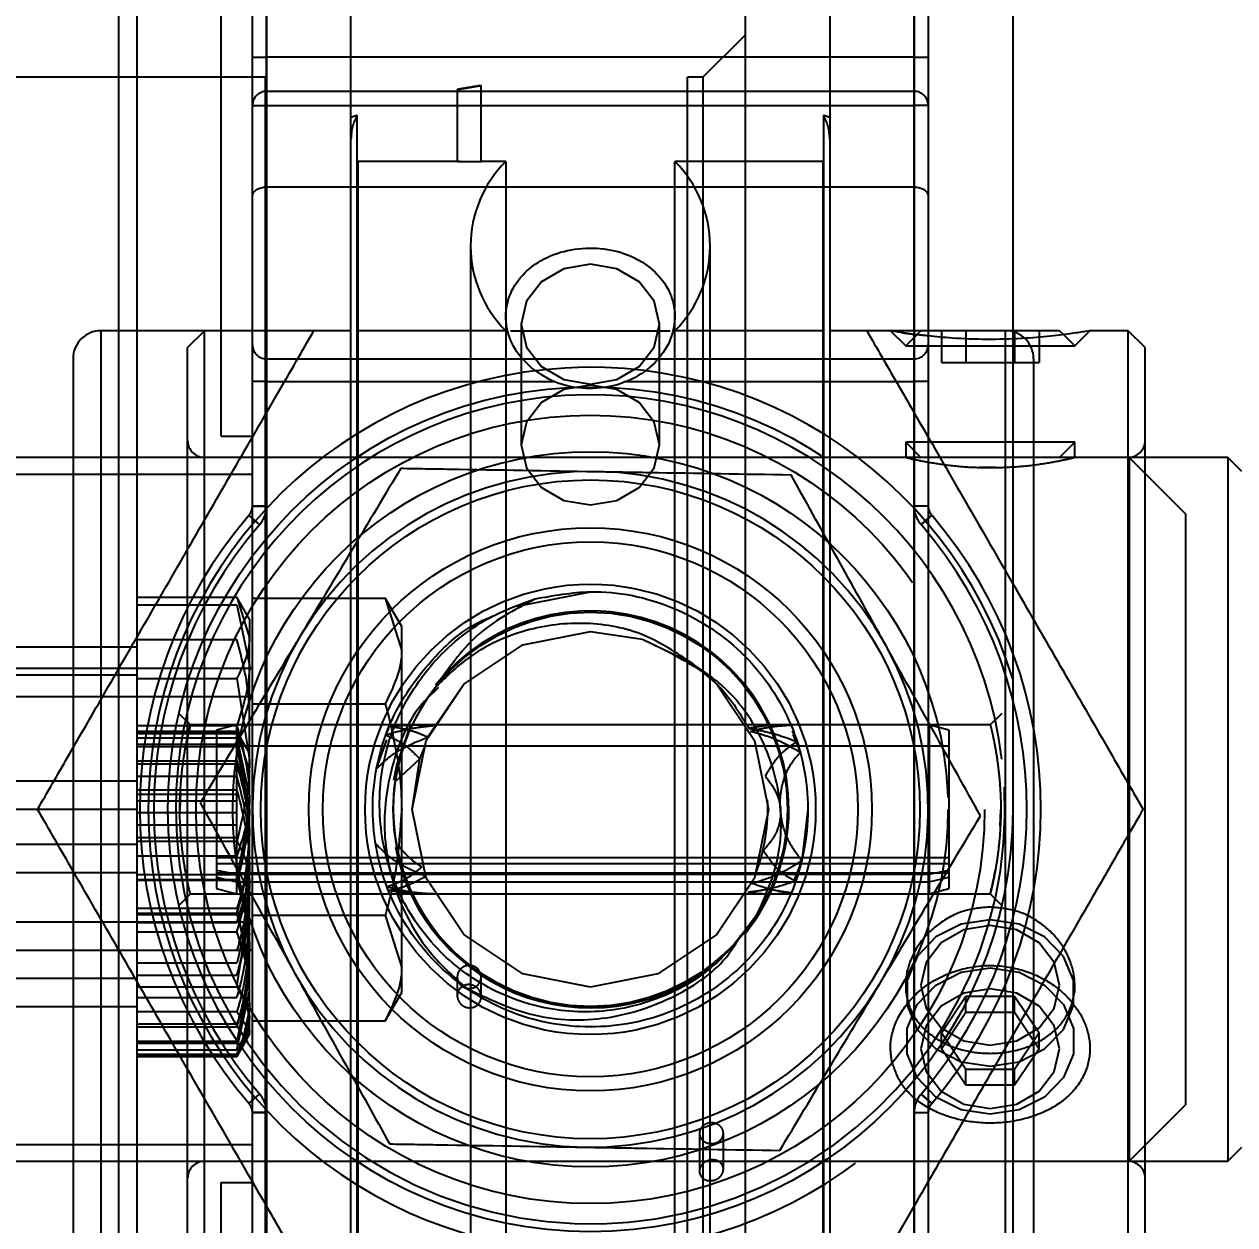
# Model space of a CAD drawing. Header units: metres. Extents: x 0 to 21025, y 0 to 14850.
# Drawn here: x 8889.91 to 8932.9, y 13169.93 to 13212.57 of the extents above; entities that cross this region are included whole.
import ezdxf

# ---------------------------------------------------------------- set-up
doc = ezdxf.new("R2010")
doc.units = ezdxf.units.M
doc.header["$LTSCALE"] = 25
doc.linetypes.add('HIDDEN2', pattern=[4.7625, 3.175, -1.5875])
for name, color, linetype in [('18_COTAS', 7, 'Continuous'), ('SL4', 4, 'Continuous'), ('ST1', 7, 'HIDDEN2')]:
    doc.layers.add(name, color=color, linetype=linetype)
doc.styles.add('ROMANS', font='ROMANS.SHX')
doc.dimstyles.new('25___1-25', dxfattribs={"dimscale": 25, "dimtxt": 2.5, "dimasz": 2, "dimexe": 1.5, "dimexo": 1, "dimgap": 0.5, "dimtad": 1, "dimzin": 12, "dimtxsty": 'ROMANS', "dimcen": 0, "dimclrd": 256, "dimclre": 256, "dimclrt": 3, "dimazin": 3, "dimtfac": 1, "dimtmove": 0, "dimatfit": 0, "dimfxl": 1, "dimlwd": -1, "dimlwe": -1, "dimarcsym": 0})

# ---------------------------------------------------------------- blocks, each defined once
blk = doc.blocks.new('*D14')
at = {"layer": '18_COTAS', "transparency": 16777216}
for p, q in [((8767.149, 13416.484), (9534.934, 13416.484)), ((9497.434, 11742.681), (9497.434, 13366.484)), ((8955.399, 11692.681), (9534.934, 11692.681))]:
    blk.add_line(p, q, dxfattribs=at)
for points in [[(9489.1, 13366.484), (9505.767, 13366.484), (9497.434, 13416.484)], [(9489.1, 11742.681), (9505.767, 11742.681), (9497.434, 11692.681)]]:
    blk.add_solid(points, dxfattribs=at)
at = {"layer": 'Defpoints', "color": 0, "transparency": 16777216}
for p in [(8742.149, 13416.484), (9497.434, 13416.484), (8930.399, 11692.681)]:
    blk.add_point(p, dxfattribs=at)
at = {"layer": '18_COTAS', "color": 3, "transparency": 16777216, "insert": (9447.731, 12554.582), "char_height": 62.5, "attachment_point": 5, "rotation": 90, "style": 'ROMANS'}
blk.add_mtext('1723,8', dxfattribs=at)

msp = doc.modelspace()

# ---------------------------------------------------------------- linework, layer by layer
at = {"layer": 'SL4'}
for p, q in [((8893.911, 13286.681), (8893.911, 13042.681)), ((8925.014, 13231.931), (8925.014, 13201.681)), ((8898.014, 13211.392), (8898.014, 13222.181)), ((8898.514, 13222.181), (8898.514, 13211.392)), ((8921.514, 13211.392), (8921.514, 13222.181)), ((8922.014, 13222.181), (8922.014, 13211.392)), ((8898.014, 13211.392), (8898.514, 13211.392)), ((8898.014, 13206.466), (8898.014, 13211.392)), ((8898.514, 13211.392), (8898.514, 13206.782)), ((8921.514, 13211.392), (8898.514, 13211.392)), ((8921.514, 13206.782), (8921.514, 13211.392)), ((8921.514, 13211.392), (8922.014, 13211.392)), ((8922.014, 13211.392), (8922.014, 13206.466)), ((8898.014, 13162.896), (8898.014, 13206.466)), ((8898.514, 13206.782), (8898.514, 13162.58)), ((8921.514, 13206.782), (8898.514, 13206.782)), ((8921.514, 13162.58), (8921.514, 13206.782)), ((8922.014, 13206.466), (8922.014, 13162.896)), ((8896.314, 13201.681), (8895.714, 13201.081)), ((8898.014, 13201.681), (8896.314, 13201.681)), ((8896.314, 13192.215), (8896.314, 13201.681)), ((8926.672, 13201.681), (8922.014, 13201.681)), ((8926.811, 13201.542), (8926.672, 13201.681)), ((8929.114, 13201.681), (8927.751, 13201.681)), ((8929.714, 13201.081), (8929.114, 13201.681)), ((8929.114, 13184.681), (8929.114, 13201.681)), ((8895.714, 13192.215), (8895.714, 13201.081)), ((8929.714, 13184.681), (8929.714, 13201.081)), ((8895.714, 13197.181), (8893.911, 13197.181)), ((8932.649, 13197.181), (8929.714, 13197.181)), ((8933.149, 13196.681), (8932.649, 13197.181)), ((8932.649, 13197.181), (8932.649, 13172.181)), ((8893.911, 13192.215), (8897.464, 13192.215)), ((8897.911, 13191.441), (8897.464, 13192.215)), ((8897.464, 13192.215), (8897.911, 13190.771)), ((8897.911, 13191.441), (8897.911, 13190.771)), ((8897.911, 13186.441), (8897.911, 13190.771)), ((8893.911, 13189.328), (8897.464, 13189.328)), ((8897.464, 13189.328), (8897.911, 13186.441)), ((8897.911, 13182.111), (8897.911, 13186.441)), ((8929.114, 13167.681), (8929.114, 13184.681)), ((8929.714, 13168.281), (8929.714, 13184.681)), ((8893.911, 13183.554), (8897.464, 13183.554)), ((8897.911, 13181.441), (8897.911, 13182.111)), ((8897.464, 13180.668), (8897.911, 13181.441)), ((8893.911, 13180.668), (8897.464, 13180.668)), ((8895.714, 13168.281), (8895.714, 13180.668)), ((8896.314, 13167.681), (8896.314, 13180.668)), ((8932.649, 13172.181), (8933.149, 13172.681)), ((8893.911, 13172.181), (8895.714, 13172.181)), ((8929.714, 13172.181), (8932.649, 13172.181))]:
    msp.add_line(p, q, dxfattribs=at)
at = {"layer": 'SL4', "flags": 128}
for points in [[(8898.014, 13206.466), (8898.023, 13206.528), (8898.052, 13206.587), (8898.098, 13206.642), (8898.16, 13206.69), (8898.236, 13206.729), (8898.322, 13206.758), (8898.416, 13206.776), (8898.514, 13206.782)], [(8921.514, 13206.782), (8921.611, 13206.776), (8921.705, 13206.758), (8921.791, 13206.729), (8921.867, 13206.69), (8921.929, 13206.642), (8921.975, 13206.587), (8922.004, 13206.528), (8922.014, 13206.466)], [(8912.472, 13201.911), (8912.285, 13202.725), (8911.752, 13203.416), (8910.954, 13203.878), (8910.014, 13204.04), (8909.073, 13203.878), (8908.275, 13203.416), (8907.742, 13202.725), (8907.555, 13201.911), (8907.742, 13201.096), (8908.275, 13200.405), (8909.073, 13199.943), (8910.014, 13199.781), (8910.954, 13199.943), (8911.752, 13200.405), (8912.285, 13201.096), (8912.472, 13201.911)]]:
    msp.add_lwpolyline(points, dxfattribs=at)
at = {"layer": 'SL4'}
for points, knots in [([(8907.921, 13200.363), (8908.151, 13200.201), (8908.646, 13199.852), (8909.604, 13199.602), (8910.647, 13199.631), (8911.633, 13199.976), (8912.423, 13200.589), (8912.916, 13201.376), (8913.068, 13202.222), (8912.889, 13203.028), (8912.413, 13203.728), (8911.681, 13204.267), (8910.75, 13204.592), (8909.713, 13204.653), (8908.693, 13204.429), (8907.828, 13203.935), (8907.232, 13203.232), (8906.97, 13202.413), (8907.049, 13201.582), (8907.392, 13200.872), (8907.762, 13200.516), (8907.921, 13200.363)], [0, 0, 0, 0, 0.047292, 0.102091, 0.158296, 0.214989, 0.271005, 0.325251, 0.37727, 0.427786, 0.478331, 0.530322, 0.584384, 0.640206, 0.696866, 0.753228, 0.808134, 0.860843, 0.911693, 0.962052, 1, 1, 1, 1]), ([(8927.751, 13201.681), (8927.753, 13201.681), (8927.812, 13201.691), (8927.609, 13201.656), (8927.151, 13201.583), (8926.362, 13201.48), (8925.319, 13201.391), (8924.098, 13201.358), (8922.914, 13201.401), (8922.288, 13201.468), (8922.014, 13201.497)], [0, 0, 0, 0, 0.002526, 0.130831, 0.258763, 0.395528, 0.545188, 0.705506, 0.870617, 1, 1, 1, 1]), ([(8897.911, 13190.771), (8897.911, 13190.737), (8897.904, 13190.25), (8897.676, 13189.772), (8897.464, 13189.328)], [0, 0, 0, 0, 0.070201, 1, 1, 1, 1]), ([(8897.911, 13186.441), (8897.911, 13186.373), (8897.904, 13185.398), (8897.676, 13184.443), (8897.464, 13183.554)], [0, 0, 0, 0, 0.070201, 1, 1, 1, 1]), ([(8897.464, 13183.554), (8897.647, 13183.189), (8897.885, 13182.713), (8897.906, 13182.224), (8897.911, 13182.111)], [0, 0, 0, 0, 0.768151, 1, 1, 1, 1]), ([(8897.911, 13182.111), (8897.855, 13181.726), (8897.783, 13181.237), (8897.52, 13180.767), (8897.464, 13180.668)], [0, 0, 0, 0, 0.788999, 1, 1, 1, 1])]:
    msp.add_open_spline(points, degree=3, knots=knots, dxfattribs=at)
at = {"layer": 'ST1'}
for p, q in [((8893.264, 13234.931), (8893.264, 13134.431)), ((8915.514, 13219.681), (8915.514, 13149.681)), ((8896.904, 13197.931), (8896.904, 13216.122)), ((8898.514, 13214.637), (8898.514, 13154.725)), ((8901.514, 13154.681), (8901.514, 13214.681)), ((8918.514, 13214.681), (8918.514, 13154.681)), ((8921.514, 13154.725), (8921.514, 13214.637)), ((8898.514, 13210.181), (8898.514, 13213.831)), ((8921.514, 13213.831), (8921.514, 13210.181)), ((8915.514, 13212.181), (8914.014, 13210.681)), ((8898.464, 13210.681), (8888.414, 13210.681)), ((8898.464, 13210.681), (8898.464, 13158.681)), ((8906.139, 13207.692), (8906.139, 13210.391)), ((8913.464, 13158.681), (8913.464, 13210.681)), ((8914.014, 13210.681), (8913.464, 13210.681)), ((8914.014, 13210.681), (8914.014, 13158.681)), ((8921.514, 13210.181), (8898.514, 13210.181)), ((8898.514, 13210.181), (8898.514, 13209.681)), ((8905.289, 13210.249), (8905.289, 13207.692)), ((8905.359, 13210.26), (8905.337, 13210.256)), ((8905.388, 13210.265), (8905.359, 13210.26)), ((8921.514, 13210.181), (8921.514, 13209.681)), ((8898.014, 13209.681), (8898.514, 13209.681)), ((8898.514, 13209.681), (8921.514, 13209.681)), ((8898.514, 13195.452), (8898.514, 13209.681)), ((8922.014, 13209.681), (8921.514, 13209.681)), ((8921.514, 13209.681), (8921.514, 13195.452)), ((8901.736, 13184.681), (8901.736, 13209.328)), ((8918.291, 13209.328), (8918.291, 13160.034)), ((8901.764, 13161.671), (8901.764, 13207.692)), ((8905.294, 13207.692), (8901.764, 13207.692)), ((8907.008, 13207.692), (8906.139, 13207.692)), ((8907.008, 13207.692), (8907.008, 13161.671)), ((8913.019, 13184.681), (8913.019, 13207.692)), ((8918.264, 13207.692), (8913.019, 13207.692)), ((8918.264, 13207.692), (8918.264, 13161.671)), ((8905.764, 13204.686), (8905.764, 13164.676)), ((8914.264, 13164.676), (8914.264, 13204.686)), ((8907.555, 13201.911), (8907.555, 13197.623)), ((8912.472, 13197.623), (8912.472, 13201.911)), ((8896.314, 13201.681), (8892.644, 13201.681)), ((8892.644, 13167.693), (8892.644, 13201.67)), ((8901.514, 13201.681), (8898.014, 13201.681)), ((8907.008, 13201.681), (8901.764, 13201.681)), ((8918.264, 13201.681), (8913.019, 13201.681)), ((8920.711, 13201.681), (8918.514, 13201.681)), ((8920.672, 13201.681), (8921.214, 13201.14)), ((8921.755, 13201.681), (8920.711, 13201.681)), ((8921.755, 13201.681), (8921.214, 13201.14)), ((8922.014, 13201.681), (8921.755, 13201.681)), ((8922.482, 13201.681), (8922.482, 13200.556)), ((8923.348, 13201.681), (8923.348, 13200.556)), ((8924.754, 13167.693), (8924.754, 13201.67)), ((8925.014, 13201.681), (8925.014, 13167.681)), ((8925.08, 13201.681), (8925.08, 13200.556)), ((8925.946, 13201.681), (8925.946, 13200.556)), ((8927.214, 13201.14), (8926.811, 13201.542)), ((8927.214, 13201.14), (8927.755, 13201.681)), ((8921.214, 13201.14), (8924.214, 13201.14)), ((8924.214, 13201.14), (8927.214, 13201.14)), ((8891.644, 13200.681), (8891.644, 13168.681)), ((8898.514, 13199.881), (8898.514, 13200.681)), ((8898.514, 13200.681), (8921.514, 13200.681)), ((8898.514, 13200.681), (8898.514, 13199.881)), ((8921.514, 13200.681), (8921.514, 13199.881)), ((8921.514, 13199.881), (8921.514, 13200.681)), ((8922.482, 13200.556), (8923.348, 13200.556)), ((8923.348, 13200.556), (8925.08, 13200.556)), ((8925.08, 13200.556), (8925.946, 13200.556)), ((8925.754, 13200.681), (8925.754, 13168.681)), ((8898.514, 13199.881), (8898.014, 13199.881)), ((8898.514, 13199.881), (8898.014, 13199.881)), ((8898.514, 13169.481), (8898.514, 13199.881)), ((8898.514, 13199.881), (8898.514, 13195.452)), ((8898.514, 13199.881), (8908.769, 13199.881)), ((8911.198, 13199.881), (8921.514, 13199.881)), ((8921.514, 13199.881), (8921.514, 13169.481)), ((8922.014, 13199.881), (8921.514, 13199.881)), ((8922.014, 13199.881), (8921.514, 13199.881)), ((8921.514, 13195.452), (8921.514, 13199.881)), ((8896.904, 13197.931), (8898.014, 13197.931)), ((8924.214, 13197.722), (8921.214, 13197.722)), ((8921.214, 13197.722), (8921.214, 13197.178)), ((8921.214, 13197.722), (8921.755, 13197.181)), ((8927.214, 13197.722), (8924.214, 13197.722)), ((8926.672, 13197.181), (8927.214, 13197.722)), ((8927.214, 13197.173), (8927.214, 13197.722)), ((8893.911, 13197.181), (8860.176, 13197.181)), ((8921.755, 13197.181), (8895.714, 13197.181)), ((8921.229, 13197.181), (8896.314, 13197.181)), ((8926.672, 13197.181), (8921.755, 13197.181)), ((8929.714, 13197.181), (8926.672, 13197.181)), ((8929.114, 13197.181), (8927.178, 13197.181)), ((8929.149, 13197.181), (8929.149, 13172.181)), ((8931.149, 13195.181), (8929.149, 13197.181)), ((8886.914, 13196.584), (8898.014, 13196.584)), ((8924.415, 13196.824), (8923.824, 13196.829)), ((8898.514, 13195.452), (8898.014, 13195.452)), ((8898.014, 13195.452), (8898.514, 13195.452)), ((8922.014, 13195.452), (8921.514, 13195.452)), ((8922.014, 13195.452), (8921.514, 13195.452)), ((8898.271, 13194.799), (8897.892, 13195.125)), ((8898.271, 13194.799), (8897.892, 13195.125)), ((8921.756, 13194.799), (8922.135, 13195.125)), ((8922.135, 13195.125), (8921.756, 13194.799)), ((8931.149, 13195.181), (8931.149, 13174.181)), ((8907.424, 13191.897), (8910.014, 13192.409)), ((8893.911, 13191.939), (8897.464, 13191.939)), ((8895.714, 13184.681), (8895.714, 13192.215)), ((8896.314, 13184.681), (8896.314, 13192.215)), ((8897.464, 13191.939), (8897.911, 13189.802)), ((8898.014, 13192.187), (8902.733, 13192.187)), ((8902.733, 13192.187), (8903.314, 13190.31)), ((8903.314, 13191.181), (8902.733, 13192.187)), ((8903.314, 13190.31), (8903.314, 13191.181)), ((8893.911, 13190.716), (8897.464, 13190.716)), ((8893.911, 13190.441), (8889.149, 13190.441)), ((8903.314, 13184.681), (8903.314, 13190.31)), ((8898.014, 13189.681), (8886.914, 13189.681)), ((8893.911, 13189.441), (8869.466, 13189.441)), ((8904.235, 13187.244), (8905.523, 13189.131)), ((8898.014, 13188.681), (8868.704, 13188.681)), ((8898.014, 13188.434), (8902.733, 13188.434)), ((8895.817, 13187.681), (8895.406, 13188.091)), ((8924.621, 13188.091), (8924.21, 13187.681)), ((8893.911, 13187.665), (8897.464, 13187.665)), ((8903.671, 13187.681), (8895.817, 13187.681)), ((8897.444, 13187.681), (8896.744, 13187.494)), ((8897.444, 13187.681), (8897.444, 13181.681)), ((8922.044, 13187.681), (8897.444, 13187.681)), ((8902.752, 13187.324), (8902.862, 13187.549)), ((8916.871, 13187.681), (8903.739, 13187.681)), ((8924.211, 13187.681), (8916.356, 13187.681)), ((8922.044, 13187.681), (8922.044, 13181.681)), ((8922.744, 13187.494), (8922.044, 13187.681)), ((8893.911, 13187.455), (8897.464, 13187.455)), ((8893.911, 13187.434), (8897.464, 13187.434)), ((8893.911, 13187.372), (8897.464, 13187.372)), ((8893.911, 13187.219), (8897.464, 13187.219)), ((8896.744, 13187.494), (8896.744, 13181.869)), ((8897.464, 13187.455), (8897.911, 13186.011)), ((8897.911, 13186.681), (8897.464, 13187.455)), ((8897.559, 13187.149), (8897.464, 13187.434)), ((8897.464, 13187.219), (8897.911, 13185.127)), ((8902.422, 13186.121), (8902.783, 13187.154)), ((8917.181, 13187.468), (8917.358, 13187.083)), ((8917.206, 13187.341), (8917.472, 13186.7)), ((8922.744, 13187.494), (8922.744, 13181.869)), ((8893.911, 13186.991), (8897.464, 13186.991)), ((8893.911, 13186.918), (8897.464, 13186.918)), ((8922.744, 13186.931), (8896.744, 13186.931)), ((8897.464, 13186.991), (8897.911, 13184.681)), ((8897.78, 13185.361), (8897.464, 13186.918)), ((8903.954, 13186.48), (8904.139, 13186.906)), ((8893.911, 13186.405), (8897.464, 13186.405)), ((8893.911, 13186.3), (8897.464, 13186.3)), ((8903.954, 13186.48), (8903.132, 13185.701)), ((8903.692, 13184.681), (8903.954, 13186.48)), ((8893.911, 13185.865), (8897.464, 13185.865)), ((8897.911, 13185.782), (8897.891, 13186.076)), ((8893.911, 13185.681), (8889.149, 13185.681)), ((8893.911, 13185.369), (8897.464, 13185.369)), ((8893.911, 13185.218), (8897.464, 13185.218)), ((8893.911, 13184.985), (8897.464, 13184.985)), ((8895.463, 13185.278), (8895.435, 13184.681)), ((8893.911, 13184.681), (8869.466, 13184.681)), ((8893.911, 13184.568), (8897.464, 13184.568)), ((8895.714, 13180.668), (8895.714, 13184.681)), ((8896.314, 13180.668), (8896.314, 13184.681)), ((8901.736, 13160.034), (8901.736, 13184.681)), ((8903.314, 13179.052), (8903.314, 13184.681)), ((8913.019, 13161.671), (8913.019, 13184.681)), ((8917.741, 13184.681), (8917.523, 13182.861)), ((8924.564, 13184.084), (8924.592, 13184.681)), ((8893.911, 13184.13), (8897.464, 13184.13)), ((8897.464, 13182.194), (8897.852, 13184.246)), ((8893.911, 13183.684), (8897.464, 13183.684)), ((8869.466, 13183.441), (8893.911, 13183.441)), ((8893.911, 13183.035), (8897.464, 13183.035)), ((8922.744, 13182.957), (8896.744, 13182.957)), ((8917.523, 13182.861), (8917.219, 13182.086)), ((8889.149, 13182.441), (8893.911, 13182.441)), ((8893.911, 13182.372), (8897.464, 13182.372)), ((8922.744, 13182.752), (8896.744, 13182.752)), ((8896.744, 13182.526), (8897.444, 13182.382)), ((8896.744, 13182.431), (8922.744, 13182.431)), ((8897.444, 13182.382), (8922.044, 13182.382)), ((8922.044, 13182.382), (8922.744, 13182.526)), ((8893.911, 13182.194), (8897.464, 13182.194)), ((8893.911, 13182.167), (8897.464, 13182.167)), ((8896.744, 13182.27), (8897.444, 13182.109)), ((8897.444, 13182.109), (8922.044, 13182.109)), ((8897.464, 13180.668), (8897.911, 13182.111)), ((8922.044, 13182.109), (8922.744, 13182.27)), ((8895.406, 13181.271), (8895.817, 13181.681)), ((8895.817, 13181.681), (8903.675, 13181.681)), ((8896.744, 13181.869), (8897.444, 13181.681)), ((8897.444, 13181.681), (8922.044, 13181.681)), ((8904.205, 13181.681), (8916.448, 13181.681)), ((8916.352, 13181.681), (8924.21, 13181.681)), ((8922.044, 13181.681), (8922.744, 13181.869)), ((8924.21, 13181.681), (8924.621, 13181.271)), ((8893.911, 13181.169), (8897.464, 13181.169)), ((8897.464, 13178.377), (8897.911, 13181.253)), ((8897.464, 13181.169), (8897.852, 13179.117)), ((8897.911, 13180.266), (8897.911, 13181.441)), ((8868.704, 13180.681), (8898.014, 13180.681)), ((8893.911, 13180.991), (8897.464, 13180.991)), ((8893.911, 13180.943), (8897.464, 13180.943)), ((8898.014, 13180.928), (8902.733, 13180.928)), ((8902.733, 13180.928), (8903.314, 13179.052)), ((8893.911, 13180.327), (8897.464, 13180.327)), ((8897.911, 13176.821), (8897.911, 13180.266)), ((8886.914, 13179.681), (8898.014, 13179.681)), ((8893.911, 13179.678), (8897.464, 13179.678)), ((8893.911, 13179.233), (8897.464, 13179.233)), ((8903.314, 13178.181), (8903.314, 13179.052)), ((8869.466, 13178.681), (8893.911, 13178.681)), ((8893.911, 13178.794), (8897.464, 13178.794)), ((8897.464, 13176.372), (8897.911, 13178.681)), ((8905.289, 13178.726), (8905.289, 13178.064)), ((8906.139, 13178.027), (8906.139, 13178.726)), ((8893.911, 13178.377), (8897.464, 13178.377)), ((8897.464, 13176.144), (8897.911, 13178.236)), ((8902.733, 13177.176), (8903.314, 13178.181)), ((8921.214, 13178.433), (8921.214, 13178.161)), ((8927.214, 13178.161), (8927.214, 13178.435)), ((8889.149, 13177.681), (8893.911, 13177.681)), ((8893.911, 13177.993), (8897.464, 13177.993)), ((8897.78, 13178.002), (8897.464, 13176.445)), ((8922.482, 13176.744), (8923.348, 13178.043)), ((8923.348, 13177.48), (8923.348, 13178.043)), ((8923.348, 13178.043), (8925.08, 13178.043)), ((8925.08, 13177.48), (8925.08, 13178.043)), ((8925.08, 13178.043), (8925.946, 13176.744)), ((8893.911, 13177.498), (8897.464, 13177.498)), ((8897.464, 13177.498), (8897.911, 13176.821)), ((8897.911, 13177.581), (8897.736, 13176.785)), ((8922.482, 13176.181), (8923.348, 13177.48)), ((8923.348, 13177.48), (8925.08, 13177.48)), ((8925.08, 13177.48), (8925.946, 13176.181)), ((8893.911, 13177.062), (8897.464, 13177.062)), ((8893.911, 13176.957), (8897.464, 13176.957)), ((8897.464, 13175.99), (8897.911, 13176.992)), ((8897.548, 13176.158), (8897.911, 13177.153)), ((8897.911, 13176.681), (8897.911, 13176.821)), ((8898.014, 13177.176), (8902.733, 13177.176)), ((8893.911, 13176.445), (8897.464, 13176.445)), ((8893.911, 13176.372), (8897.464, 13176.372)), ((8897.695, 13176.308), (8897.807, 13176.501)), ((8897.807, 13176.501), (8897.911, 13176.681)), ((8897.911, 13176.681), (8897.911, 13176.717)), ((8897.911, 13176.701), (8897.911, 13176.681)), ((8923.348, 13175.445), (8922.482, 13176.744)), ((8922.482, 13176.181), (8922.482, 13176.744)), ((8925.946, 13176.744), (8925.08, 13175.445)), ((8925.946, 13176.181), (8925.946, 13176.744)), ((8893.911, 13176.144), (8897.464, 13176.144)), ((8893.911, 13175.99), (8897.464, 13175.99)), ((8893.911, 13175.929), (8897.464, 13175.929)), ((8897.464, 13175.908), (8897.695, 13176.308)), ((8923.348, 13174.882), (8922.482, 13176.181)), ((8925.946, 13176.181), (8925.08, 13174.882)), ((8893.911, 13175.908), (8897.464, 13175.908)), ((8923.348, 13174.882), (8923.348, 13175.445)), ((8925.08, 13175.445), (8923.348, 13175.445)), ((8925.08, 13174.882), (8925.08, 13175.445)), ((8925.08, 13174.882), (8923.348, 13174.882)), ((8897.892, 13174.237), (8898.271, 13174.564)), ((8897.892, 13174.237), (8898.271, 13174.564)), ((8922.135, 13174.237), (8921.756, 13174.564)), ((8921.756, 13174.564), (8922.135, 13174.237)), ((8898.014, 13173.911), (8898.514, 13173.911)), ((8898.514, 13173.911), (8898.014, 13173.911)), ((8898.514, 13173.911), (8898.514, 13169.481)), ((8898.514, 13159.681), (8898.514, 13173.911)), ((8921.514, 13173.911), (8922.014, 13173.911)), ((8921.514, 13169.481), (8921.514, 13173.911)), ((8921.514, 13173.911), (8922.014, 13173.911)), ((8921.514, 13173.911), (8921.514, 13159.681)), ((8929.149, 13172.181), (8931.149, 13174.181)), ((8913.889, 13173.176), (8913.889, 13171.827)), ((8914.739, 13171.897), (8914.739, 13173.176)), ((8886.914, 13172.779), (8898.014, 13172.779)), ((8838.149, 13172.181), (8893.911, 13172.181)), ((8895.714, 13172.181), (8929.714, 13172.181)), ((8896.314, 13172.181), (8929.114, 13172.181)), ((8896.904, 13171.431), (8898.014, 13171.431)), ((8896.904, 13153.241), (8896.904, 13171.431))]:
    msp.add_line(p, q, dxfattribs=at)
at = {"layer": 'ST1', "flags": 128}
for points in [[(8905.378, 13207.69), (8905.33, 13207.691), (8905.291, 13207.692), (8905.3, 13207.691), (8905.356, 13207.69), (8905.452, 13207.689), (8905.577, 13207.688), (8905.718, 13207.688), (8905.858, 13207.688), (8905.982, 13207.689), (8906.076, 13207.691), (8906.129, 13207.691), (8906.139, 13207.692), (8906.139, 13207.692)], [(8910.014, 13199.752), (8909.073, 13199.59), (8908.275, 13199.129), (8907.742, 13198.438), (8907.555, 13197.623), (8907.742, 13196.808), (8908.275, 13196.117), (8909.073, 13195.656), (8910.014, 13195.494), (8910.954, 13195.656), (8911.752, 13196.117), (8912.285, 13196.808), (8912.472, 13197.623), (8912.285, 13198.438), (8911.752, 13199.129), (8910.954, 13199.59), (8910.014, 13199.752)], [(8913.611, 13189.879), (8914.504, 13189.131), (8915.844, 13187.123), (8916.335, 13184.681), (8915.844, 13182.239), (8914.504, 13180.232), (8912.416, 13178.834), (8910.014, 13178.36), (8907.611, 13178.834), (8905.523, 13180.232), (8904.183, 13182.239), (8903.692, 13184.681), (8904.183, 13187.123), (8905.523, 13189.131), (8907.611, 13190.528), (8910.014, 13191.003), (8911.867, 13190.725), (8913.611, 13189.879), (8913.611, 13189.879)], [(8903.041, 13185.722), (8903.14, 13186.25), (8903.623, 13187.659)], [(8924.214, 13180.759), (8923.187, 13180.602), (8922.285, 13180.151), (8921.615, 13179.46), (8921.259, 13178.612), (8921.259, 13177.709), (8921.615, 13176.862), (8922.285, 13176.17), (8923.187, 13175.719), (8924.214, 13175.562), (8925.24, 13175.719), (8926.142, 13176.17), (8926.812, 13176.862), (8927.168, 13177.709), (8927.168, 13178.612), (8926.812, 13179.46), (8926.142, 13180.151), (8925.24, 13180.602), (8924.214, 13180.759)], [(8924.214, 13176.302), (8925.154, 13176.464), (8925.952, 13176.926), (8926.485, 13177.616), (8926.672, 13178.431), (8926.485, 13179.246), (8925.952, 13179.937), (8925.154, 13180.398), (8924.214, 13180.561), (8923.273, 13180.398), (8922.475, 13179.937), (8921.942, 13179.246), (8921.755, 13178.431), (8921.942, 13177.616), (8922.475, 13176.926), (8923.273, 13176.464), (8924.214, 13176.302)], [(8924.214, 13179.05), (8925.24, 13178.893), (8926.142, 13178.442), (8926.812, 13177.751), (8927.168, 13176.903), (8927.168, 13176.001), (8926.812, 13175.153), (8926.142, 13174.462), (8925.24, 13174.01), (8924.214, 13173.854), (8923.187, 13174.01), (8922.285, 13174.462), (8921.615, 13175.153), (8921.259, 13176.001), (8921.259, 13176.903), (8921.615, 13177.751), (8922.285, 13178.442), (8923.187, 13178.893), (8924.214, 13179.05)], [(8924.214, 13174.052), (8925.154, 13174.214), (8925.952, 13174.676), (8926.485, 13175.366), (8926.672, 13176.181), (8926.485, 13176.996), (8925.952, 13177.687), (8925.154, 13178.148), (8924.214, 13178.311), (8923.273, 13178.148), (8922.475, 13177.687), (8921.942, 13176.996), (8921.755, 13176.181), (8921.942, 13175.366), (8922.475, 13174.676), (8923.273, 13174.214), (8924.214, 13174.052)]]:
    msp.add_lwpolyline(points, dxfattribs=at)
at = {"layer": 'ST1'}
for radius in [15, 14, 12.7, 11.7, 10, 9.5, 8, 7]:
    msp.add_circle((8910.014, 13184.681), radius, dxfattribs=at)
for centre, radius, start, end in [((8910.014, 13184.681), 26, 98.5716, 100.4622), ((8898.514, 13209.681), 0.5, 90, 180), ((8921.514, 13209.681), 0.5, 0, 90), ((8903.214, 13208.488), 1.7, 150.3555, 180), ((8910.014, 13184.681), 26, 108.5641, 109.0821), ((8910.014, 13184.681), 26, 70.9179, 71.4359), ((8916.814, 13208.488), 1.7, 0, 29.6445), ((8910.014, 13204.686), 4.25, 135, 180), ((8910.014, 13204.686), 4.25, 0, 45), ((8910.014, 13204.686), 4.25, 180, 225), ((8910.014, 13204.686), 4.25, 315, 0), ((8892.644, 13200.681), 1, 90, 180), ((8924.754, 13200.681), 1, 0, 90), ((8898.514, 13201.181), 0.5, 180, 270), ((8921.514, 13201.181), 0.5, 270, 0), ((8910.014, 13184.681), 15.7, 17.1737, 342.8263), ((8910.014, 13184.681), 14.722, 6.948, 180), ((8910.014, 13184.681), 14.722, 6.948, 180), ((8896.314, 13197.781), 0.6, 180, 270), ((8929.114, 13197.781), 0.6, 270, 0), ((8910.014, 13184.681), 12, 89.0451, 149.0451), ((8910.014, 13184.681), 12, 29.0451, 89.0451), ((8897.514, 13195.452), 0.5, 319.2509, 0), ((8897.514, 13195.452), 1, 319.2509, 0), ((8897.514, 13195.452), 1, 319.2509, 0), ((8922.514, 13195.452), 1, 180, 220.7491), ((8922.514, 13195.452), 1, 180, 220.7491), ((8922.514, 13195.452), 0.5, 180, 220.7491), ((8910.014, 13184.681), 16, 139.2509, 220.7491), ((8910.014, 13184.681), 16, 319.2509, 40.7491), ((8910.014, 13184.681), 15.5, 139.2509, 220.7491), ((8910.014, 13184.681), 15.5, 139.2509, 220.7491), ((8910.014, 13184.681), 15.5, 319.2509, 40.7491), ((8910.014, 13184.681), 15.5, 319.2509, 40.7491), ((8910.014, 13184.681), 7.05, 0, 141.2596), ((8910.014, 13184.681), 12, 149.0451, 209.0451), ((8910.014, 13184.681), 12, 329.0451, 29.0451), ((8910.014, 13184.681), 7, 141.4837, 328.0464), ((8910.014, 13184.681), 14.722, 180, 3.0543), ((8910.014, 13184.681), 14.722, 180, 3.0543), ((8910.014, 13184.681), 6.3, 338.936, 3.098), ((8910.014, 13184.681), 7.05, 321.2189, 0), ((8910.014, 13184.681), 7.05, 190.9751, 311.6548), ((8910.014, 13184.681), 12, 209.0451, 269.0451), ((8910.014, 13184.681), 12, 269.0451, 329.0451), ((8897.514, 13173.911), 0.5, 0, 40.7491), ((8897.514, 13173.911), 1, 0, 40.7491), ((8897.514, 13173.911), 1, 0, 40.7491), ((8922.514, 13173.911), 1, 139.2509, 180), ((8922.514, 13173.911), 1, 139.2509, 180), ((8922.514, 13173.911), 0.5, 139.2509, 180), ((8896.314, 13171.581), 0.6, 90, 180), ((8929.114, 13171.581), 0.6, 0, 90)]:
    msp.add_arc(centre, radius, start, end, dxfattribs=at)
for points, knots in [([(8905.293, 13210.249), (8905.292, 13210.249), (8905.285, 13210.248), (8905.32, 13210.254), (8905.396, 13210.266), (8905.511, 13210.286), (8905.649, 13210.309), (8905.795, 13210.333), (8905.933, 13210.356), (8906.046, 13210.375), (8906.116, 13210.387), (8906.145, 13210.392), (8906.138, 13210.391), (8906.137, 13210.391)], [0, 0, 0, 0, 0.026642, 0.131851, 0.237271, 0.343738, 0.451643, 0.560769, 0.67035, 0.779403, 0.887173, 0.993496, 1, 1, 1, 1]), ([(8890.384, 13184.681), (8890.739, 13185.296), (8891.459, 13186.544), (8892.742, 13188.765), (8894.172, 13191.242), (8895.754, 13193.982), (8897.346, 13196.74), (8898.864, 13199.37), (8899.781, 13200.958), (8900.199, 13201.681)], [0, 0, 0, 0, 0.114678, 0.232485, 0.388423, 0.5445, 0.705441, 0.865997, 1, 1, 1, 1]), ([(8907.183, 13201.681), (8908.127, 13201.681), (8910.014, 13201.681), (8911.9, 13201.681), (8912.844, 13201.681)], [0, 0, 0, 0, 0.499984, 1, 1, 1, 1]), ([(8919.829, 13201.681), (8920.184, 13201.066), (8920.904, 13199.819), (8922.186, 13197.597), (8923.617, 13195.12), (8925.199, 13192.38), (8926.791, 13189.622), (8928.309, 13186.993), (8929.226, 13185.404), (8929.643, 13184.681)], [0, 0, 0, 0, 0.114678, 0.232485, 0.388423, 0.5445, 0.705441, 0.865997, 1, 1, 1, 1]), ([(8922.014, 13201.497), (8921.934, 13201.504), (8921.499, 13201.544), (8921.006, 13201.627), (8920.655, 13201.684), (8920.7, 13201.676), (8920.711, 13201.675)], [0, 0, 0, 0, 0.092544, 0.506439, 0.884379, 1, 1, 1, 1]), ([(8921.05, 13201.62), (8921.071, 13201.616), (8921.184, 13201.598), (8921.409, 13201.567), (8921.592, 13201.542)], [0, 0, 0, 0, 0.186078, 1, 1, 1, 1]), ([(8921.229, 13197.178), (8921.248, 13197.173), (8921.289, 13197.163), (8921.744, 13197.06), (8922.458, 13196.934), (8923.328, 13196.834), (8923.941, 13196.821), (8924.214, 13196.816)], [0, 0, 0, 0, 0.187779, 0.39657, 0.610055, 0.827026, 1, 1, 1, 1]), ([(8924.214, 13196.816), (8924.545, 13196.824), (8925.208, 13196.84), (8926.098, 13196.954), (8926.775, 13197.079), (8927.172, 13197.171), (8927.176, 13197.172), (8927.178, 13197.173)], [0, 0, 0, 0, 0.2106, 0.421052, 0.635352, 0.852337, 1, 1, 1, 1]), ([(8903.286, 13196.795), (8902.708, 13195.83), (8901.539, 13193.883), (8900.332, 13191.869), (8899.723, 13190.854)], [0, 0, 0, 0, 0.495458, 1, 1, 1, 1]), ([(8903.286, 13196.795), (8903.868, 13196.785), (8906.126, 13196.748), (8908.472, 13196.709), (8910.214, 13196.68)], [0, 0, 0, 0, 0.257551, 1, 1, 1, 1]), ([(8910.214, 13196.68), (8910.843, 13196.669), (8913.188, 13196.63), (8915.471, 13196.592), (8917.141, 13196.564)], [0, 0, 0, 0, 0.268634, 1, 1, 1, 1]), ([(8920.504, 13190.507), (8920.425, 13190.651), (8919.821, 13191.738), (8918.682, 13193.788), (8917.658, 13195.633), (8917.141, 13196.564)], [0, 0, 0, 0, 0.070099, 0.530789, 1, 1, 1, 1]), ([(8908.052, 13192.155), (8908.704, 13192.274), (8910.342, 13192.573), (8913.056, 13191.996), (8915.616, 13190.293), (8917.337, 13187.713), (8917.946, 13184.681), (8917.336, 13181.648), (8915.617, 13179.072), (8913.052, 13177.355), (8910.014, 13176.756), (8906.975, 13177.355), (8904.411, 13179.072), (8902.69, 13181.649), (8902.083, 13184.678), (8902.684, 13187.726), (8904.239, 13189.963), (8905.635, 13191.182), (8906.401, 13191.48), (8906.527, 13191.529)], [0, 0, 0, 0, 0.042422, 0.106635, 0.17253, 0.235824, 0.301149, 0.366473, 0.429767, 0.495662, 0.559875, 0.624088, 0.689983, 0.753276, 0.818601, 0.883926, 0.94722, 0.991299, 1, 1, 1, 1]), ([(8915.953, 13180.977), (8915.48, 13180.33), (8914.534, 13179.036), (8912.403, 13177.829), (8910.032, 13177.357), (8907.607, 13177.7), (8905.407, 13178.821), (8903.687, 13180.626), (8902.649, 13182.912), (8902.407, 13185.433), (8903.019, 13187.918), (8904.428, 13190.064), (8906.217, 13191.497), (8907.537, 13191.971), (8908.052, 13192.155)], [0, 0, 0, 0, 0.083316, 0.166632, 0.249948, 0.3331992, 0.4187893, 0.5043921, 0.5899457, 0.6775003, 0.7653899, 0.853244, 0.9427666, 1, 1, 1, 1]), ([(8908.052, 13192.155), (8907.305, 13191.759), (8905.878, 13191.003), (8904.969, 13189.673), (8904.537, 13189.04)], [0, 0, 0, 0, 0.523722, 1, 1, 1, 1]), ([(8913.611, 13189.879), (8913.073, 13190.24), (8911.941, 13190.999), (8909.853, 13191.394), (8907.66, 13191.13), (8905.812, 13190.279), (8904.9, 13189.393), (8904.537, 13189.04)], [0, 0, 0, 0, 0.19292, 0.405921, 0.619835, 0.848713, 1, 1, 1, 1]), ([(8899.723, 13190.854), (8899.638, 13190.713), (8898.999, 13189.646), (8897.792, 13187.635), (8896.707, 13185.825), (8896.159, 13184.912)], [0, 0, 0, 0, 0.070099, 0.530789, 1, 1, 1, 1]), ([(8897.911, 13187.967), (8897.906, 13188.182), (8897.885, 13189.113), (8897.647, 13190.019), (8897.464, 13190.716)], [0, 0, 0, 0, 0.231849, 1, 1, 1, 1]), ([(8903.314, 13190.31), (8903.313, 13190.266), (8903.305, 13189.632), (8903.008, 13189.011), (8902.733, 13188.434)], [0, 0, 0, 0, 0.0702148, 1, 1, 1, 1]), ([(8912.794, 13190.275), (8913.407, 13189.939), (8914.598, 13189.284), (8915.301, 13188.123), (8915.642, 13187.56)], [0, 0, 0, 0, 0.5148, 1, 1, 1, 1]), ([(8923.868, 13184.45), (8923.322, 13185.434), (8922.219, 13187.419), (8921.079, 13189.472), (8920.504, 13190.507)], [0, 0, 0, 0, 0.495458, 1, 1, 1, 1]), ([(8897.911, 13189.802), (8897.911, 13189.751), (8897.904, 13189.03), (8897.676, 13188.322), (8897.464, 13187.665)], [0, 0, 0, 0, 0.070201, 1, 1, 1, 1]), ([(8915.953, 13180.977), (8916.214, 13181.565), (8916.789, 13182.863), (8916.852, 13185.091), (8916.175, 13187.297), (8914.994, 13188.94), (8913.99, 13189.622), (8913.611, 13189.879)], [0, 0, 0, 0, 0.189477, 0.417959, 0.641397, 0.865033, 1, 1, 1, 1]), ([(8904.625, 13189.006), (8904.424, 13188.821), (8903.66, 13188.117), (8902.921, 13186.352), (8902.559, 13183.972), (8903.071, 13181.535), (8904.185, 13179.606), (8905.205, 13178.694), (8905.615, 13178.328)], [0, 0, 0, 0, 0.067598, 0.257103, 0.458267, 0.660942, 0.863555, 1, 1, 1, 1]), ([(8902.733, 13188.434), (8902.968, 13187.496), (8903.278, 13186.258), (8903.307, 13184.988), (8903.314, 13184.681)], [0, 0, 0, 0, 0.758149, 1, 1, 1, 1]), ([(8895.817, 13181.681), (8895.805, 13181.714), (8895.787, 13181.768), (8895.708, 13182.119), (8895.625, 13182.537), (8895.541, 13183.07), (8895.467, 13183.778), (8895.415, 13184.679), (8895.466, 13185.581), (8895.541, 13186.291), (8895.625, 13186.824), (8895.709, 13187.244), (8895.784, 13187.585), (8895.837, 13187.74), (8895.784, 13187.588), (8895.71, 13187.238), (8895.653, 13186.987), (8895.625, 13186.804), (8895.625, 13186.804)], [0, 0, 0, 0, 0.086756, 0.140099, 0.200013, 0.259359, 0.312486, 0.399886, 0.487592, 0.540796, 0.600169, 0.660075, 0.713397, 0.800096, 0.886742, 0.940055, 0.999963, 1, 1, 1, 1]), ([(8897.464, 13187.665), (8897.647, 13186.968), (8897.885, 13186.062), (8897.906, 13185.131), (8897.911, 13184.916)], [0, 0, 0, 0, 0.768151, 1, 1, 1, 1]), ([(8904.43, 13187.645), (8904.29, 13187.631), (8903.937, 13187.594), (8903.375, 13187.497), (8902.96, 13187.381), (8902.752, 13187.324)], [0, 0, 0, 0, 0.248799, 0.623508, 1, 1, 1, 1]), ([(8902.87, 13187.627), (8903.003, 13187.641), (8903.269, 13187.67), (8903.791, 13187.691), (8904.177, 13187.663), (8904.43, 13187.645)], [0, 0, 0, 0, 0.254741, 0.509482, 1, 1, 1, 1]), ([(8904.235, 13187.244), (8904.116, 13187.296), (8903.879, 13187.401), (8903.424, 13187.536), (8903.082, 13187.592), (8902.87, 13187.627)], [0, 0, 0, 0, 0.275069, 0.550049, 1, 1, 1, 1]), ([(8916.871, 13187.679), (8916.828, 13187.679), (8916.652, 13187.682), (8916.238, 13187.659), (8915.875, 13187.599), (8915.642, 13187.56)], [0, 0, 0, 0, 0.105259, 0.423385, 1, 1, 1, 1]), ([(8915.642, 13187.56), (8915.786, 13187.534), (8916.15, 13187.469), (8916.726, 13187.323), (8917.147, 13187.163), (8917.358, 13187.083)], [0, 0, 0, 0, 0.248503, 0.623083, 1, 1, 1, 1]), ([(8915.697, 13187.448), (8915.823, 13187.483), (8916.076, 13187.552), (8916.555, 13187.637), (8916.912, 13187.661), (8917.137, 13187.676)], [0, 0, 0, 0, 0.270831, 0.541621, 1, 1, 1, 1]), ([(8924.21, 13187.681), (8924.222, 13187.648), (8924.24, 13187.595), (8924.319, 13187.243), (8924.402, 13186.825), (8924.486, 13186.293), (8924.56, 13185.585), (8924.612, 13184.683), (8924.561, 13183.781), (8924.486, 13183.071), (8924.402, 13182.539), (8924.318, 13182.118), (8924.243, 13181.777), (8924.19, 13181.623), (8924.243, 13181.774), (8924.318, 13182.124), (8924.374, 13182.375), (8924.402, 13182.559), (8924.402, 13182.559)], [0, 0, 0, 0, 0.086756, 0.140099, 0.200013, 0.259359, 0.312486, 0.399886, 0.487592, 0.540796, 0.600169, 0.660075, 0.713397, 0.800096, 0.886742, 0.940055, 0.999963, 1, 1, 1, 1]), ([(8897.911, 13185.528), (8897.911, 13185.572), (8897.904, 13186.195), (8897.676, 13186.805), (8897.464, 13187.372)], [0, 0, 0, 0, 0.070201, 1, 1, 1, 1]), ([(8902.422, 13186.121), (8902.567, 13186.263), (8902.857, 13186.546), (8903.466, 13186.934), (8903.94, 13187.125), (8904.235, 13187.244)], [0, 0, 0, 0, 0.275087, 0.549567, 1, 1, 1, 1]), ([(8902.752, 13187.324), (8902.871, 13187.271), (8903.108, 13187.164), (8903.526, 13186.91), (8903.788, 13186.646), (8903.954, 13186.48)], [0, 0, 0, 0, 0.268657, 0.537402, 1, 1, 1, 1]), ([(8917.472, 13186.7), (8917.227, 13186.843), (8916.823, 13187.078), (8916.22, 13187.305), (8915.872, 13187.4), (8915.697, 13187.448)], [0, 0, 0, 0, 0.433845, 0.716111, 1, 1, 1, 1]), ([(8917.358, 13187.083), (8917.247, 13187.011), (8917.026, 13186.868), (8916.612, 13186.505), (8916.38, 13186.123), (8916.223, 13185.865)], [0, 0, 0, 0, 0.245874, 0.491876, 1, 1, 1, 1]), ([(8917.523, 13182.861), (8917.348, 13183.09), (8917.028, 13183.507), (8916.779, 13184.321), (8916.731, 13185.113), (8916.884, 13185.837), (8917.155, 13186.356), (8917.384, 13186.604), (8917.472, 13186.7)], [0, 0, 0, 0, 0.215232, 0.392859, 0.571122, 0.734518, 0.897167, 1, 1, 1, 1]), ([(8897.464, 13186.405), (8897.647, 13185.742), (8897.885, 13184.878), (8897.906, 13183.992), (8897.911, 13183.787)], [0, 0, 0, 0, 0.768151, 1, 1, 1, 1]), ([(8897.911, 13183.645), (8897.906, 13183.854), (8897.885, 13184.752), (8897.647, 13185.627), (8897.464, 13186.3)], [0, 0, 0, 0, 0.231849, 1, 1, 1, 1]), ([(8897.911, 13183.096), (8897.906, 13183.313), (8897.885, 13184.25), (8897.647, 13185.163), (8897.464, 13185.865)], [0, 0, 0, 0, 0.231849, 1, 1, 1, 1]), ([(8916.223, 13185.865), (8916.362, 13185.686), (8916.606, 13185.374), (8916.781, 13184.804), (8916.77, 13184.282), (8916.58, 13183.713), (8916.322, 13183.405), (8916.162, 13183.214)], [0, 0, 0, 0, 0.232062, 0.405334, 0.579425, 0.739184, 1, 1, 1, 1]), ([(8897.464, 13185.369), (8897.647, 13184.648), (8897.885, 13183.71), (8897.906, 13182.747), (8897.911, 13182.524)], [0, 0, 0, 0, 0.768151, 1, 1, 1, 1]), ([(8897.911, 13185.127), (8897.911, 13185.077), (8897.904, 13184.371), (8897.676, 13183.679), (8897.464, 13183.035)], [0, 0, 0, 0, 0.070201, 1, 1, 1, 1]), ([(8900.199, 13167.681), (8899.843, 13168.296), (8899.123, 13169.544), (8897.841, 13171.765), (8896.411, 13174.242), (8894.829, 13176.982), (8893.236, 13179.74), (8891.718, 13182.37), (8890.801, 13183.958), (8890.384, 13184.681)], [0, 0, 0, 0, 0.114678, 0.232485, 0.388423, 0.5445, 0.705441, 0.865997, 1, 1, 1, 1]), ([(8896.159, 13184.912), (8896.705, 13183.928), (8897.808, 13181.943), (8898.948, 13179.891), (8899.523, 13178.855)], [0, 0, 0, 0, 0.495458, 1, 1, 1, 1]), ([(8897.911, 13184.916), (8897.855, 13184.181), (8897.783, 13183.251), (8897.52, 13182.356), (8897.464, 13182.167)], [0, 0, 0, 0, 0.788999, 1, 1, 1, 1]), ([(8897.911, 13184.681), (8897.911, 13184.626), (8897.904, 13183.847), (8897.676, 13183.082), (8897.464, 13182.372)], [0, 0, 0, 0, 0.070201, 1, 1, 1, 1]), ([(8903.314, 13184.681), (8903.243, 13183.695), (8903.151, 13182.424), (8902.809, 13181.202), (8902.733, 13180.928)], [0, 0, 0, 0, 0.776287, 1, 1, 1, 1]), ([(8929.643, 13184.681), (8929.288, 13184.066), (8928.568, 13182.819), (8927.286, 13180.597), (8925.855, 13178.12), (8924.273, 13175.38), (8922.681, 13172.622), (8921.163, 13169.993), (8920.246, 13168.404), (8919.829, 13167.681)], [0, 0, 0, 0, 0.114678, 0.232485, 0.388423, 0.5445, 0.705441, 0.865997, 1, 1, 1, 1]), ([(8920.304, 13178.509), (8920.389, 13178.65), (8921.029, 13179.716), (8922.235, 13181.727), (8923.32, 13183.537), (8923.868, 13184.45)], [0, 0, 0, 0, 0.070099, 0.530789, 1, 1, 1, 1]), ([(8897.911, 13183.787), (8897.855, 13183.088), (8897.783, 13182.201), (8897.52, 13181.349), (8897.464, 13181.169)], [0, 0, 0, 0, 0.788999, 1, 1, 1, 1]), ([(8897.464, 13180.991), (8897.52, 13181.173), (8897.783, 13182.037), (8897.855, 13182.936), (8897.911, 13183.645)], [0, 0, 0, 0, 0.211001, 1, 1, 1, 1]), ([(8904.159, 13182.296), (8903.896, 13182.412), (8903.443, 13182.611), (8902.84, 13183.004), (8902.535, 13183.316), (8902.381, 13183.473)], [0, 0, 0, 0, 0.407732, 0.700309, 1, 1, 1, 1]), ([(8903.221, 13183.359), (8903.378, 13183.179), (8903.622, 13182.9), (8903.923, 13182.708), (8904.031, 13182.64)], [0, 0, 0, 0, 0.643202, 1, 1, 1, 1]), ([(8897.464, 13180.327), (8897.52, 13180.518), (8897.783, 13181.419), (8897.855, 13182.357), (8897.911, 13183.096)], [0, 0, 0, 0, 0.211001, 1, 1, 1, 1]), ([(8915.762, 13182.052), (8916.033, 13182.14), (8916.473, 13182.283), (8917.06, 13182.562), (8917.369, 13182.761), (8917.523, 13182.861)], [0, 0, 0, 0, 0.441766, 0.719681, 1, 1, 1, 1]), ([(8916.162, 13183.214), (8916.319, 13182.977), (8916.55, 13182.628), (8916.973, 13182.315), (8917.196, 13182.194), (8917.309, 13182.133)], [0, 0, 0, 0, 0.5092149, 0.7529606, 1, 1, 1, 1]), ([(8897.911, 13182.524), (8897.855, 13181.764), (8897.783, 13180.8), (8897.52, 13179.874), (8897.464, 13179.678)], [0, 0, 0, 0, 0.788999, 1, 1, 1, 1]), ([(8897.464, 13182.372), (8897.647, 13181.699), (8897.885, 13180.824), (8897.906, 13179.925), (8897.911, 13179.717)], [0, 0, 0, 0, 0.7681507, 1, 1, 1, 1]), ([(8904.031, 13182.64), (8903.933, 13182.551), (8903.737, 13182.373), (8903.326, 13182.123), (8902.999, 13182.002), (8902.794, 13181.926)], [0, 0, 0, 0, 0.271578, 0.542917, 1, 1, 1, 1]), ([(8897.911, 13179.575), (8897.906, 13179.781), (8897.885, 13180.667), (8897.647, 13181.53), (8897.464, 13182.194)], [0, 0, 0, 0, 0.231849, 1, 1, 1, 1]), ([(8897.911, 13182.109), (8897.911, 13182.041), (8897.904, 13181.069), (8897.676, 13180.118), (8897.464, 13179.233)], [0, 0, 0, 0, 0.070201, 1, 1, 1, 1]), ([(8902.845, 13181.795), (8902.972, 13181.824), (8903.225, 13181.882), (8903.672, 13182.031), (8903.973, 13182.195), (8904.159, 13182.296)], [0, 0, 0, 0, 0.275465, 0.55097, 1, 1, 1, 1]), ([(8917.309, 13182.133), (8917.031, 13182.041), (8916.612, 13181.901), (8916.039, 13181.787), (8915.749, 13181.749), (8915.604, 13181.73)], [0, 0, 0, 0, 0.4968331, 0.7480871, 1, 1, 1, 1]), ([(8917.148, 13181.713), (8917.018, 13181.729), (8916.759, 13181.76), (8916.291, 13181.857), (8915.966, 13181.977), (8915.762, 13182.052)], [0, 0, 0, 0, 0.272181, 0.544383, 1, 1, 1, 1]), ([(8897.911, 13181.681), (8897.855, 13180.91), (8897.783, 13179.933), (8897.52, 13178.993), (8897.464, 13178.794)], [0, 0, 0, 0, 0.788999, 1, 1, 1, 1]), ([(8897.464, 13178.794), (8897.52, 13178.993), (8897.783, 13179.933), (8897.855, 13180.91), (8897.911, 13181.681)], [0, 0, 0, 0, 0.211001, 1, 1, 1, 1]), ([(8902.794, 13181.926), (8903.066, 13181.863), (8903.476, 13181.769), (8904.03, 13181.705), (8904.308, 13181.692), (8904.447, 13181.685)], [0, 0, 0, 0, 0.497457, 0.748438, 1, 1, 1, 1]), ([(8904.447, 13181.685), (8904.312, 13181.683), (8904.041, 13181.679), (8903.506, 13181.703), (8903.108, 13181.758), (8902.845, 13181.795)], [0, 0, 0, 0, 0.254145, 0.508288, 1, 1, 1, 1]), ([(8915.604, 13181.73), (8915.737, 13181.717), (8916.003, 13181.69), (8916.518, 13181.673), (8916.9, 13181.697), (8917.148, 13181.713)], [0, 0, 0, 0, 0.260982, 0.521952, 1, 1, 1, 1]), ([(8924.214, 13181.212), (8924.545, 13181.18), (8925.209, 13181.116), (8926.096, 13180.626), (8926.783, 13179.918), (8927.187, 13179.052), (8927.254, 13178.162), (8926.988, 13177.352), (8926.423, 13176.689), (8925.607, 13176.223), (8924.628, 13175.994), (8923.611, 13176.019), (8922.672, 13176.286), (8921.896, 13176.781), (8921.367, 13177.482), (8921.159, 13178.327), (8921.292, 13179.213), (8921.739, 13180.043), (8922.459, 13180.72), (8923.328, 13181.141), (8923.941, 13181.19), (8924.214, 13181.212)], [0, 0, 0, 0, 0.052628, 0.10522, 0.158773, 0.212997, 0.266197, 0.318318, 0.370893, 0.424779, 0.478873, 0.531644, 0.583647, 0.636606, 0.690767, 0.74453, 0.796954, 0.849149, 0.902518, 0.956758, 1, 1, 1, 1]), ([(8897.911, 13178.681), (8897.911, 13178.736), (8897.904, 13179.516), (8897.676, 13180.28), (8897.464, 13180.991)], [0, 0, 0, 0, 0.0702006, 1, 1, 1, 1]), ([(8897.464, 13177.993), (8897.52, 13178.189), (8897.783, 13179.115), (8897.855, 13180.078), (8897.911, 13180.839)], [0, 0, 0, 0, 0.211001, 1, 1, 1, 1]), ([(8897.911, 13178.236), (8897.911, 13178.285), (8897.904, 13178.992), (8897.676, 13179.684), (8897.464, 13180.327)], [0, 0, 0, 0, 0.070201, 1, 1, 1, 1]), ([(8897.911, 13180.266), (8897.855, 13179.527), (8897.783, 13178.589), (8897.52, 13177.688), (8897.464, 13177.498)], [0, 0, 0, 0, 0.7889992, 1, 1, 1, 1]), ([(8905.615, 13178.328), (8906.397, 13177.954), (8907.959, 13177.206), (8910.611, 13177.131), (8913.011, 13177.933), (8914.67, 13179.057), (8915.222, 13179.98), (8915.358, 13180.208)], [0, 0, 0, 0, 0.236112, 0.47225, 0.705628, 0.927449, 1, 1, 1, 1]), ([(8897.911, 13179.717), (8897.855, 13179.008), (8897.783, 13178.109), (8897.52, 13177.245), (8897.464, 13177.062)], [0, 0, 0, 0, 0.788999, 1, 1, 1, 1]), ([(8897.464, 13176.957), (8897.52, 13177.137), (8897.783, 13177.99), (8897.855, 13178.876), (8897.911, 13179.575)], [0, 0, 0, 0, 0.211001, 1, 1, 1, 1]), ([(8903.314, 13179.052), (8903.313, 13179.008), (8903.305, 13178.374), (8903.008, 13177.753), (8902.733, 13177.176)], [0, 0, 0, 0, 0.0702148, 1, 1, 1, 1]), ([(8906.139, 13178.726), (8906.134, 13178.68), (8906.124, 13178.587), (8906.051, 13178.465), (8905.943, 13178.372), (8905.809, 13178.319), (8905.663, 13178.311), (8905.524, 13178.35), (8905.406, 13178.432), (8905.322, 13178.547), (8905.283, 13178.682), (8905.292, 13178.822), (8905.349, 13178.951), (8905.447, 13179.056), (8905.574, 13179.123), (8905.718, 13179.145), (8905.861, 13179.12), (8905.988, 13179.05), (8906.083, 13178.944), (8906.132, 13178.829), (8906.137, 13178.755), (8906.139, 13178.726)], [0, 0, 0, 0, 0.053682, 0.107365, 0.161053, 0.214745, 0.26843, 0.322109, 0.375792, 0.429482, 0.483172, 0.536855, 0.590534, 0.644219, 0.697911, 0.751599, 0.805279, 0.85896, 0.912648, 0.96634, 1, 1, 1, 1]), ([(8920.721, 13175.724), (8920.821, 13175.439), (8921.017, 13174.879), (8921.718, 13174.219), (8922.654, 13173.741), (8923.823, 13173.502), (8925.087, 13173.559), (8926.269, 13173.935), (8927.188, 13174.603), (8927.709, 13175.47), (8927.803, 13176.396), (8927.541, 13177.274), (8926.977, 13178.06), (8926.127, 13178.705), (8925.027, 13179.114), (8923.778, 13179.178), (8922.547, 13178.844), (8921.516, 13178.154), (8920.852, 13177.239), (8920.629, 13176.381), (8920.696, 13175.899), (8920.721, 13175.724)], [0, 0, 0, 0, 0.04953, 0.097263, 0.149461, 0.206091, 0.265343, 0.325187, 0.383771, 0.43836, 0.487481, 0.533462, 0.580261, 0.63082, 0.686048, 0.74465, 0.804481, 0.863764, 0.920056, 0.970995, 1, 1, 1, 1]), ([(8899.523, 13178.855), (8899.602, 13178.712), (8900.206, 13177.624), (8901.345, 13175.574), (8902.369, 13173.729), (8902.886, 13172.798)], [0, 0, 0, 0, 0.070099, 0.530789, 1, 1, 1, 1]), ([(8916.741, 13172.567), (8917.32, 13173.532), (8918.488, 13175.48), (8919.695, 13177.493), (8920.304, 13178.509)], [0, 0, 0, 0, 0.495458, 1, 1, 1, 1]), ([(8897.911, 13177.153), (8897.911, 13177.182), (8897.904, 13177.596), (8897.676, 13178.001), (8897.464, 13178.377)], [0, 0, 0, 0, 0.070201, 1, 1, 1, 1]), ([(8905.439, 13177.744), (8905.406, 13177.778), (8905.339, 13177.847), (8905.289, 13177.982), (8905.285, 13178.122), (8905.328, 13178.252), (8905.413, 13178.36), (8905.532, 13178.433), (8905.673, 13178.464), (8905.819, 13178.447), (8905.954, 13178.384), (8906.061, 13178.281), (8906.127, 13178.152), (8906.146, 13178.013), (8906.118, 13177.878), (8906.044, 13177.762), (8905.935, 13177.676), (8905.799, 13177.632), (8905.654, 13177.634), (8905.529, 13177.676), (8905.464, 13177.725), (8905.439, 13177.744)], [0, 0, 0, 0, 0.053327, 0.106675, 0.159562, 0.212158, 0.264937, 0.31829, 0.372366, 0.427006, 0.481794, 0.536241, 0.590011, 0.643076, 0.69572, 0.748399, 0.801543, 0.85539, 0.909882, 0.964677, 1, 1, 1, 1]), ([(8897.911, 13177.834), (8897.911, 13177.791), (8897.904, 13177.168), (8897.676, 13176.558), (8897.464, 13175.99)], [0, 0, 0, 0, 0.070201, 1, 1, 1, 1]), ([(8897.911, 13177.351), (8897.911, 13177.317), (8897.904, 13176.829), (8897.676, 13176.352), (8897.464, 13175.908)], [0, 0, 0, 0, 0.070201, 1, 1, 1, 1]), ([(8897.911, 13176.821), (8897.911, 13176.805), (8897.912, 13176.709), (8897.82, 13176.616), (8897.743, 13176.538)], [0, 0, 0, 0, 0.168534, 1, 1, 1, 1]), ([(8914.739, 13173.176), (8914.734, 13173.135), (8914.724, 13173.052), (8914.651, 13172.942), (8914.543, 13172.859), (8914.409, 13172.812), (8914.263, 13172.805), (8914.124, 13172.84), (8914.006, 13172.913), (8913.922, 13173.016), (8913.883, 13173.136), (8913.892, 13173.262), (8913.949, 13173.379), (8914.047, 13173.473), (8914.174, 13173.533), (8914.318, 13173.553), (8914.461, 13173.53), (8914.588, 13173.468), (8914.683, 13173.372), (8914.732, 13173.269), (8914.737, 13173.202), (8914.739, 13173.176)], [0, 0, 0, 0, 0.053682, 0.107365, 0.161053, 0.214745, 0.26843, 0.322109, 0.375792, 0.429482, 0.483172, 0.536855, 0.590534, 0.644219, 0.697911, 0.751599, 0.805279, 0.85896, 0.912648, 0.96634, 1, 1, 1, 1]), ([(8902.886, 13172.798), (8903.468, 13172.789), (8905.726, 13172.751), (8908.072, 13172.712), (8909.814, 13172.683)], [0, 0, 0, 0, 0.257551, 1, 1, 1, 1]), ([(8909.814, 13172.683), (8910.443, 13172.672), (8912.788, 13172.633), (8915.071, 13172.595), (8916.741, 13172.567)], [0, 0, 0, 0, 0.268634, 1, 1, 1, 1]), ([(8913.943, 13171.651), (8913.924, 13171.687), (8913.886, 13171.759), (8913.886, 13171.885), (8913.931, 13172.006), (8914.019, 13172.112), (8914.139, 13172.191), (8914.281, 13172.233), (8914.427, 13172.234), (8914.56, 13172.191), (8914.665, 13172.111), (8914.729, 13172.002), (8914.746, 13171.879), (8914.715, 13171.755), (8914.64, 13171.643), (8914.528, 13171.554), (8914.392, 13171.5), (8914.245, 13171.486), (8914.107, 13171.515), (8914.003, 13171.576), (8913.96, 13171.63), (8913.943, 13171.651)], [0, 0, 0, 0, 0.052764, 0.105537, 0.158138, 0.210944, 0.264331, 0.318437, 0.373091, 0.427875, 0.482301, 0.536036, 0.589068, 0.641695, 0.694383, 0.747562, 0.801454, 0.85598, 0.910778, 0.965356, 1, 1, 1, 1])]:
    msp.add_open_spline(points, degree=3, knots=knots, dxfattribs=at)

# ---------------------------------------------------------------- dimensions: what is measured, and where the dimension line sits
at = {"layer": '18_COTAS'}
dim = msp.add_linear_dim(base=(9497.434, 13416.484), p1=(8930.399, 11692.681), p2=(8742.149, 13416.484), angle=90, dimstyle='25___1-25', dxfattribs=at)
dim.commit()
dim.dimension.update_dxf_attribs({"geometry": '*D14', "text_midpoint": (9447.731, 12554.582)})

doc.saveas('drawing.dxf')
